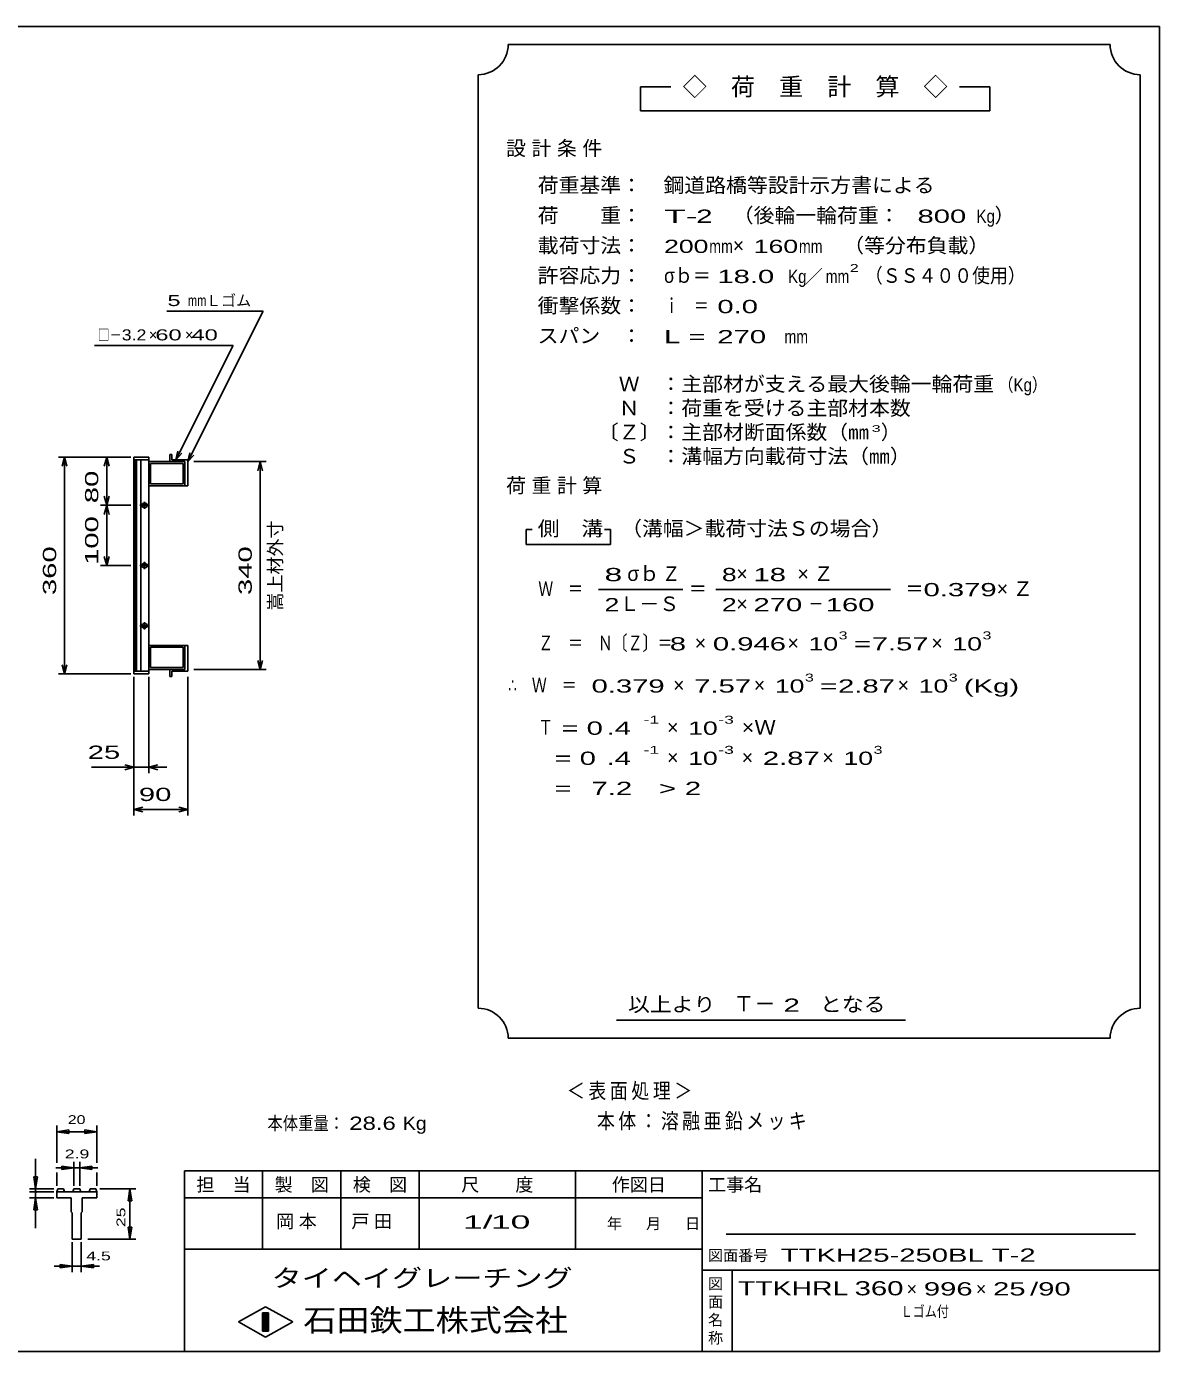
# Model space of a CAD drawing. Units: millimetres, scale not verified. Extents: x -1820 to 1731, y -1282 to 1054.
# Drawn here: x -151 to 1731, y -1146 to 1054 of the extents above; entities that cross this region are included whole.
import ezdxf
from ezdxf.enums import TextEntityAlignment as Align

# ---------------------------------------------------------------- set-up
doc = ezdxf.new("R2010")
doc.units = ezdxf.units.MM
doc.header["$LTSCALE"] = 10
for name, color, linetype, lineweight in [('0_2', 150, 'Continuous', 25), ('16', 3, 'Continuous', 25), ('22', 2, 'Continuous', 25), ('32', 4, 'Continuous', 25)]:
    doc.layers.add(name, color=color, linetype=linetype, lineweight=lineweight)
doc.styles.add('ベクトル', font='')
doc.styles.get('ベクトル').set_extended_font_data('ベクトル')

msp = doc.modelspace()

# ---------------------------------------------------------------- linework, layer by layer
at = {"layer": '0_2'}
for p, q in [((-1729, 1053.5), (1731, 1053.5)), ((1731, 1053.5), (1731, -1146.5)), ((1731, -846.5), (111, -846.5)), ((111, -846.5), (111, -1146.5)), ((241, -846.5), (241, -976.5)), ((371, -976.5), (371, -846.5)), ((501, -846.5), (501, -976.5)), ((761, -976.5), (761, -846.5)), ((971, -846.5), (971, -1146.5)), ((971, -891.5), (111, -891.5)), ((1691, -951.5), (1011, -951.5)), ((111, -976.5), (971, -976.5)), ((971, -1011.5), (1731, -1011.5)), ((1021, -1146.5), (1021, -1011.5)), ((201, -1097.5), (246, -1072.5)), ((246, -1072.5), (291, -1097.5)), ((246, -1122.5), (201, -1097.5)), ((241, -1082.5), (251, -1082.5)), ((241, -1112.5), (241, -1082.5)), ((241, -1082.5), (243, -1082.5)), ((243, -1082.5), (243, -1112.5)), ((245, -1112.5), (245, -1082.5)), ((245, -1082.5), (247, -1082.5)), ((291, -1097.5), (246, -1122.5)), ((247, -1082.5), (247, -1112.5)), ((249, -1112.5), (249, -1082.5)), ((249, -1082.5), (251, -1082.5)), ((251, -1082.5), (251, -1112.5)), ((251, -1082.5), (251, -1112.5)), ((251, -1112.5), (241, -1112.5)), ((243, -1112.5), (245, -1112.5)), ((247, -1112.5), (249, -1112.5)), ((1731, -1146.5), (-1729, -1146.5))]:
    msp.add_line(p, q, dxfattribs=at)
at = {"layer": '16'}
for p, q in [((52, 338.5), (27, 338.5)), ((27, 338.5), (27, 334)), ((27, 334), (52, 334)), ((27, 334), (27, -17)), ((52, 334), (27, 334)), ((28.5, 334), (28.5, -17)), ((31.5, -17), (31.5, 334)), ((39, 334), (39, -17)), ((52, 334), (52, 338.5)), ((52, -17), (52, 334)), ((52, 331), (112, 331)), ((52, 291), (52, 331)), ((90, 343), (87, 343)), ((87, 343), (87, 331)), ((87, 331), (112, 331)), ((90, 334), (90, 343)), ((117, 334), (90, 334)), ((112, 331), (112, 291)), ((112, 331), (112, 291)), ((117, 291), (117, 334)), ((55, 328), (109, 328)), ((55, 294), (55, 328)), ((109, 328), (109, 294)), ((112, 291), (52, 291)), ((109, 294), (55, 294)), ((112, 291), (117, 291)), ((45, 264.5), (45, 252.5)), ((37, 258.5), (53, 258.5)), ((47, 261.5), (43, 261.5)), ((43, 255.5), (47, 255.5)), ((37, 158.5), (53, 158.5)), ((47, 161.5), (43, 161.5)), ((43, 155.5), (47, 155.5)), ((45, 164.5), (45, 152.5)), ((37, 58.5), (53, 58.5)), ((47, 61.5), (43, 61.5)), ((43, 55.5), (47, 55.5)), ((45, 64.5), (45, 52.5)), ((112, 26), (52, 26)), ((52, 26), (52, -14)), ((109, 23), (55, 23)), ((55, 23), (55, -11)), ((109, -11), (109, 23)), ((112, -14), (112, 26)), ((112, 26), (117, 26)), ((112, -14), (112, 26)), ((117, 26), (117, -17)), ((27, -17), (52, -17)), ((27, -21.5), (27, -17)), ((27, -17), (52, -17)), ((52, -21.5), (27, -21.5)), ((52, -14), (112, -14)), ((52, -17), (52, -21.5)), ((55, -11), (109, -11)), ((87, -26), (87, -14)), ((87, -14), (112, -14)), ((117, -17), (90, -17)), ((90, -17), (90, -26)), ((90, -26), (87, -26))]:
    msp.add_line(p, q, dxfattribs=at)
for centre, radius, start, end in [((43, 258.5), 3, 90, 270), ((45, 258.5), 4, 46.6, 133.4), ((45, 258.5), 4, 226.6, 313.4), ((47, 258.5), 3, 270, 90), ((43, 158.5), 3, 90, 270), ((45, 158.5), 4, 46.6, 133.4), ((45, 158.5), 4, 226.6, 313.4), ((47, 158.5), 3, 270, 90), ((43, 58.5), 3, 90, 270), ((45, 58.5), 4, 46.6, 133.4), ((45, 58.5), 4, 226.6, 313.4), ((47, 58.5), 3, 270, 90)]:
    msp.add_arc(centre, radius, start, end, dxfattribs=at)
at = {"layer": '22', "color": 4}
for p, q in [((1649, 1023.5), (649, 1023.5)), ((599, 973.5), (599, -576.5)), ((1699, -576.5), (1699, 973.5)), ((919, 953.5), (869, 953.5)), ((869, 953.5), (869, 913.5)), ((1449, 953.5), (1399, 953.5)), ((1449, 913.5), (1449, 953.5)), ((869, 913.5), (1449, 913.5)), ((242, 581), (82, 581)), ((117, 331), (242, 581)), ((192, 524), (-38, 524)), ((97, 334), (192, 524)), ((22, 338.5), (-98, 338.5)), ((-88, 338.5), (-92, 323.5)), ((-84, 323.5), (-88, 338.5)), ((-88, 338.5), (-88, -21.5)), ((22, 338.5), (-28, 338.5)), ((-18, 338.5), (-22, 323.5)), ((-14, 323.5), (-18, 338.5)), ((-18, 338.5), (-18, 258.5)), ((97, 334), (100, 348.6)), ((97, 334), (107, 345)), ((117, 331), (120, 345.6)), ((117, 331), (127, 342)), ((127, 331), (247, 331)), ((237, 331), (233, 316)), ((241, 316), (237, 331)), ((237, 331), (237, -14)), ((-18, 258.5), (-22, 273.5)), ((-14, 273.5), (-18, 258.5)), ((-28, 258.5), (22, 258.5)), ((-18, 258.5), (-22, 243.5)), ((-14, 243.5), (-18, 258.5)), ((-18, 258.5), (-18, 158.5)), ((689, 218.5), (679, 218.5)), ((679, 218.5), (679, 193.5)), ((819, 218.5), (809, 218.5)), ((819, 193.5), (819, 218.5)), ((679, 193.5), (819, 193.5)), ((-28, 158.5), (22, 158.5)), ((-18, 158.5), (-22, 173.5)), ((-14, 173.5), (-18, 158.5)), ((799, 118.5), (939, 118.5)), ((994, 118.5), (1284, 118.5)), ((237, -14), (233, 1)), ((241, 1), (237, -14)), ((-98, -21.5), (22, -21.5)), ((-88, -21.5), (-92, -6.5)), ((-84, -6.5), (-88, -21.5)), ((247, -14), (127, -14)), ((27, -26.5), (27, -186.5)), ((27, -256.5), (27, -26.5)), ((52, -186.5), (52, -26.5)), ((117, -256.5), (117, -26.5)), ((27, -176.5), (12, -172.5)), ((52, -176.5), (67, -172.5)), ((27, -176.5), (-43, -176.5)), ((12, -180.5), (27, -176.5)), ((27, -176.5), (52, -176.5)), ((67, -180.5), (52, -176.5)), ((52, -176.5), (82, -176.5)), ((27, -246.5), (42, -242.5)), ((42, -250.5), (27, -246.5)), ((27, -246.5), (117, -246.5)), ((117, -246.5), (102, -242.5)), ((102, -250.5), (117, -246.5)), ((829, -596.5), (1309, -596.5)), ((649, -626.5), (1649, -626.5))]:
    msp.add_line(p, q, dxfattribs=at)
for centre, start, end in [((599, 1023.5), 270, 0), ((1699, 1023.5), 180, 270), ((599, -626.5), 0, 90), ((1699, -626.5), 90, 180)]:
    msp.add_arc(centre, 50, start, end, dxfattribs=at)
at = {"layer": '32'}
for p, q in [((-101, -833.5), (-101, -771.5)), ((-101, -781.5), (-81, -778.5)), ((-81, -784.5), (-101, -781.5)), ((-101, -781.5), (-34.33, -781.5)), ((-81, -784.5), (-81, -778.5)), ((-34.33, -781.5), (-54.33, -778.5)), ((-54.33, -784.5), (-54.33, -778.5)), ((-54.33, -784.5), (-34.33, -781.5)), ((-34.33, -833.5), (-34.33, -771.5)), ((-136, -876.5), (-136, -826.5)), ((-72.5, -871.5), (-72.5, -831.5)), ((-62.83, -831.5), (-62.83, -871.5)), ((-136, -876.5), (-139, -856.5)), ((-139, -856.5), (-133, -856.5)), ((-133, -856.5), (-136, -876.5)), ((-72.5, -841.5), (-102.5, -841.5)), ((-101, -871.5), (-101, -849.5)), ((-72.5, -841.5), (-92.5, -838.5)), ((-92.5, -838.5), (-92.5, -844.5)), ((-92.5, -844.5), (-72.5, -841.5)), ((-72.5, -841.5), (-62.83, -841.5)), ((-62.83, -841.5), (-42.83, -838.5)), ((-42.83, -844.5), (-62.83, -841.5)), ((-62.83, -841.5), (-32.83, -841.5)), ((-42.83, -838.5), (-42.83, -844.5)), ((-34.33, -871.5), (-34.33, -849.5)), ((-146, -876.5), (-106, -876.5)), ((-136, -891.5), (-136, -876.5)), ((-101, -881.5), (-99.33, -876.5)), ((-99.33, -876.5), (-89.67, -876.5)), ((-89.67, -876.5), (-88, -881.5)), ((-74.17, -881.5), (-72.5, -876.5)), ((-72.5, -876.5), (-62.83, -876.5)), ((-62.83, -876.5), (-61.17, -881.5)), ((-47.33, -881.5), (-45.67, -876.5)), ((-45.67, -876.5), (-36, -876.5)), ((-36, -876.5), (-34.33, -881.5)), ((-29.33, -876.5), (30.67, -876.5)), ((17.67, -896.5), (20.67, -876.5)), ((23.67, -896.5), (20.67, -876.5)), ((20.67, -959.83), (20.67, -876.5)), ((-146, -881.5), (-106, -881.5)), ((-146, -891.5), (-106, -891.5)), ((-139, -911.5), (-136, -891.5)), ((-133, -911.5), (-136, -891.5)), ((-136, -941.5), (-136, -891.5)), ((-101, -881.5), (-101, -891.5)), ((-34.33, -881.5), (-101, -881.5)), ((-101, -891.5), (-76.83, -891.5)), ((-76.83, -891.5), (-76.83, -914.83)), ((-58.5, -914.83), (-58.5, -891.5)), ((-58.5, -891.5), (-34.33, -891.5)), ((-34.33, -891.5), (-34.33, -881.5)), ((17.67, -896.5), (23.67, -896.5)), ((-139, -911.5), (-133, -911.5)), ((-76.83, -914.83), (-75.17, -916.5)), ((-75.17, -916.5), (-75.17, -959.83)), ((-60.17, -916.5), (-58.5, -914.83)), ((-60.17, -959.83), (-60.17, -916.5)), ((20.67, -959.83), (17.67, -939.83)), ((17.67, -939.83), (23.67, -939.83)), ((23.67, -939.83), (20.67, -959.83)), ((-75.17, -959.83), (-60.17, -959.83)), ((-75.17, -1014.83), (-75.17, -964.83)), ((-60.17, -1014.83), (-60.17, -964.83)), ((-49.33, -959.83), (30.67, -959.83)), ((-105.17, -1004.83), (-75.17, -1004.83)), ((-75.17, -1004.83), (-95.17, -1001.83)), ((-95.17, -1007.83), (-95.17, -1001.83)), ((-95.17, -1007.83), (-75.17, -1004.83)), ((-75.17, -1004.83), (-60.17, -1004.83)), ((-60.17, -1004.83), (-40.17, -1001.83)), ((-40.17, -1007.83), (-60.17, -1004.83)), ((-60.17, -1004.83), (-30.17, -1004.83)), ((-40.17, -1007.83), (-40.17, -1001.83))]:
    msp.add_line(p, q, dxfattribs=at)
msp.add_circle((-136, -881.5), 1, dxfattribs=at)

# ---------------------------------------------------------------- texts
at = {"layer": '0_2', "style": 'ベクトル'}
for s, height, p in [('担\u3000当', 21.99, (131, -869.5)), ('製\u3000図', 21.99, (261, -869.5)), ('検\u3000図', 21.99, (391, -869.5)), ('尺\u3000\u3000度', 21.99, (571, -869.5)), ('作図日', 21.99, (821, -869.5)), ('工事名', 21.99, (981, -869.5)), ('年', 18.33, (813, -934)), ('月', 18.33, (878, -934)), ('日', 18.33, (943, -934)), ('図面番号', 18.33, (981, -987)), ('図', 18.33, (981, -1034)), ('面', 18.33, (981, -1064)), ('名', 18.33, (981, -1094)), ('称', 18.33, (981, -1124))]:
    msp.add_text(s, height=height, dxfattribs=at).set_placement(p, align=Align.MIDDLE_LEFT)
at = {"layer": '0_2', "color": 222, "style": 'ベクトル'}
for s, height, width, p in [('タイヘイグレーチング', 29.33, 1.25, (256, -1024.5)), ('石田鉄工株式会社', 36.66, 1.1, (308.5, -1094.5))]:
    msp.add_text(s, height=height, dxfattribs=dict(at, width=width)).set_placement(p, align=Align.MIDDLE_LEFT)
at = {"layer": '22', "style": 'ベクトル'}
for s, height, p in [('◇\u3000荷\u3000重\u3000計\u3000算\u3000◇', 29.33, (939, 953.5)), ('）', 24.19, (1457, 740)), ('×', 24.19, (1022, 690)), ('／', 21.99, (1141.5, 638.5)), ('Ｌゴム', 18.33, (147, 598.5)), ('×', 18.33, (52, 541.5)), ('×', 18.33, (112, 541.5)), ('）', 24.19, (1268, 380)), ('σｂ', 24.19, (847, 145)), ('×', 24.19, (1028, 145)), ('Ｌ－Ｓ', 24.19, (834, 95)), ('×', 24.19, (1028, 95)), ('×', 24.19, (959, 30)), ('×', 24.19, (1113, 30)), ('×', 24.19, (1352, 30)), ('×', 24.19, (923, -40)), ('×', 24.19, (1057, -40)), ('×', 24.19, (1296, -40)), ('×', 24.19, (913, -110)), ('×', 24.19, (913, -160)), ('×', 24.19, (1037, -160)), ('×', 24.19, (1171, -160)), ('Ｔ－', 25.66, (1023, -569)), ('×', 21.99, (1311, -1042.5)), ('×', 21.99, (1426, -1042.5))]:
    msp.add_text(s, height=height, dxfattribs=at).set_placement(p, align=Align.MIDDLE_LEFT)
for s, height, width, p in [('荷重基準：\u3000', 24.19, 1.05, (698, 790)), ('鋼道路橋等設計示方書による', 24.19, 1.05, (907, 790)), ('荷\u3000\u3000重：\u3000', 24.19, 1.05, (698, 740)), ('T-', 21.99, 2, (908, 738.5)), (' 2 ', 21.99, 1.65, (948, 738.5)), ('（後輪一輪荷重：', 24.19, 1.05, (1022, 740)), ('  800', 21.99, 1.65, (1302, 738.5)), ('Kg', 21.99, 0.85, (1427, 738.5)), ('載荷寸法：\u3000', 24.19, 1.05, (698, 690)), ('\u3000（等分布負載）', 24.19, 1.05, (1171, 690)), ('200', 21.99, 1.5, (908, 688.5)), ('mm', 21.99, 0.8, (983, 688.5)), ('160', 21.99, 1.5, (1057, 688.5)), ('mm', 21.99, 0.8, (1132, 688.5)), ('許容応力：\u3000', 24.19, 1.05, (698, 640)), ('σｂ＝', 24.19, 0.9, (908, 640)), (' 18.0', 21.99, 1.65, (983, 638.5)), ('Kg', 21.99, 0.85, (1114, 638.5)), ('mm', 21.99, 0.8, (1176.5, 638.5)), ('2', 13.2, 1.5, (1216.5, 652.5)), ('（ＳＳ４００使用）', 24.19, 0.9, (1241.5, 640)), (' 5 ', 18.33, 1.6, (72, 598.5)), ('mm', 18.33, 0.75, (117, 598.5)), ('衝撃係数：\u3000', 24.19, 1.05, (698, 590)), ('ｉ\u3000＝', 24.19, 0.75, (908, 590)), (' 0.0', 21.99, 1.65, (983, 588.5)), ('□－', 18.33, 0.8, (-33, 541.5)), ('3.2', 18.33, 1.2, (7, 541.5)), (' 60 ', 18.33, 1.6, (52, 541.5)), (' 40 ', 18.33, 1.6, (112, 541.5)), ('スパン\u3000：\u3000', 24.19, 1.05, (698, 540)), ('L =', 21.99, 1.65, (908, 538.5)), (' 270 ', 21.99, 1.65, (983, 538.5)), ('mm', 21.99, 0.8, (1108, 538.5)), ('\u3000Ｗ\u3000：主部材が支える最大後輪一輪荷重', 24.19, 1.05, (798, 460)), ('（Kg）', 21.99, 0.85, (1463, 458.5)), ('\u3000Ｎ\u3000：荷重を受ける主部材本数', 24.19, 1.05, (798, 420)), ('〔Ｚ〕：主部材断面係数（㎜', 24.19, 1.05, (798, 380)), ('3', 11, 1.8, (1253, 386)), ('\u3000Ｓ\u3000：溝幅方向載荷寸法（㎜）', 24.19, 1.05, (798, 340)), ('側\u3000溝', 24.19, 1.1, (698, 220)), ('\u3000（溝幅＞載荷寸法Ｓの場合）', 24.19, 1.05, (802, 220)), ('8', 21.99, 1.8, (809, 143.5)), ('Ｚ', 24.19, 0.9, (905, 145)), ('8', 21.99, 1.5, (1004, 143.5)), (' 18 ', 21.99, 1.65, (1043, 143.5)), ('Ｗ\u3000＝', 24.19, 0.75, (699, 120)), ('＝', 24.19, 0.9, (949, 120)), ('＝', 24.19, 0.9, (1309, 120)), ('0.379', 21.99, 1.65, (1339, 118.5)), ('2', 21.99, 1.5, (809, 93.5)), ('2', 21.99, 1.5, (1004, 93.5)), (' 270 ', 21.99, 1.65, (1043, 93.5)), ('－', 24.19, 0.75, (1148, 95)), (' 160 ', 21.99, 1.65, (1163, 93.5)), ('Ｚ\u3000＝\u3000Ｎ〔Ｚ〕＝', 24.19, 0.75, (699, 30)), ('3', 13.2, 1.5, (1198, 42.5)), ('3', 13.2, 1.5, (1437, 42.5)), (' 8 ', 21.99, 1.65, (904, 28.5)), ('0.946', 21.99, 1.65, (989, 28.5)), ('10', 21.99, 1.5, (1148, 28.5)), ('=', 21.99, 1.7, (1223, 28.5)), ('7.57', 21.99, 1.65, (1253, 28.5)), ('10', 21.99, 1.5, (1387, 28.5)), ('3', 13.2, 1.5, (1142, -27.5)), ('3', 13.2, 1.5, (1381, -27.5)), ('∴\u3000Ｗ\u3000＝', 24.19, 0.75, (649, -40)), (' 0.379', 21.99, 1.65, (774, -41.5)), ('7.57', 21.99, 1.65, (958, -41.5)), ('10', 21.99, 1.5, (1092, -41.5)), ('=', 21.99, 1.7, (1167, -41.5)), ('2.87', 21.99, 1.65, (1197, -41.5)), ('10', 21.99, 1.5, (1331, -41.5)), ('(Kg)', 21.99, 1.65, (1406, -41.5)), ('Ｔ', 24.19, 0.75, (699, -110)), (' = 0', 21.99, 1.65, (724, -111.5)), (' .4 ', 21.99, 1.65, (799, -111.5)), ('-1', 13.2, 1.65, (874, -97.5)), ('10', 21.99, 1.5, (948, -111.5)), ('-3', 13.2, 1.65, (998, -97.5)), ('×Ｗ', 24.19, 1.1, (1037, -110)), (' 25 ', 21.99, 1.65, (-63, -151.5)), ('  = 0', 21.99, 1.65, (699, -161.5)), (' .4 ', 21.99, 1.65, (799, -161.5)), ('-1', 13.2, 1.65, (874, -147.5)), ('10', 21.99, 1.5, (948, -161.5)), ('-3', 13.2, 1.65, (998, -147.5)), ('2.87', 21.99, 1.65, (1072, -161.5)), ('10', 21.99, 1.5, (1206, -161.5)), ('3', 13.2, 1.5, (1256, -147.5)), (' 90 ', 21.99, 1.65, (22, -221.5)), ('  =', 21.99, 1.65, (699, -211.5)), (' 7.2', 21.99, 1.65, (774, -211.5)), ('>', 21.99, 1.7, (899, -211.5)), (' 2 ', 21.99, 1.65, (929, -211.5)), ('以上より\u3000', 24.19, 1.1, (848, -570)), (' 2 ', 21.99, 1.65, (1093, -571.5)), ('となる', 24.19, 1.1, (1167, -570)), ('本体重量：', 21.99, 0.85, (249, -767.5)), (' 28.6', 21.99, 1.35, (374, -767.5)), ('Kg', 21.99, 1.1, (474, -767.5)), ('1/', 21.99, 2, (574, -931.5)), (' 10 ', 21.99, 2, (604, -931.5)), ('TTKH25-250BL T-2          ', 21.99, 1.65, (1101.87, -986.5)), ('TTKHRL', 23.46, 1.5, (1031, -1041.5)), (' 360 ', 23.46, 1.55, (1211, -1041.5)), (' 996 ', 21.99, 1.65, (1326, -1042.5)), (' 25 ', 21.99, 1.65, (1441, -1042.5)), ('/', 21.99, 1.65, (1516, -1042.5)), (' 90 ', 21.99, 1.65, (1516, -1042.5)), ('Ｌゴム付', 18.33, 0.8, (1301, -1080))]:
    msp.add_text(s, height=height, dxfattribs=dict(at, width=width)).set_placement(p, align=Align.MIDDLE_LEFT)
at = {"layer": '22', "style": 'ベクトル', "width": 1.65}
for s, p in [(' 80 ', (-43, 248.5)), (' 100 ', (-43, 146)), (' 360 ', (-113, 96)), (' 340', (212, 96))]:
    msp.add_text(s, height=21.99, rotation=90, dxfattribs=at).set_placement(p, align=Align.MIDDLE_LEFT)
at = {"layer": '22', "style": 'ベクトル'}
msp.add_text('嵩上材外寸', height=21.99, rotation=90, dxfattribs=at).set_placement((262, 83.5), align=Align.MIDDLE_LEFT)
at = {"layer": '22', "attachment_point": 4, "style": 'ベクトル'}
for s, insert, char_height in [('\\T1.28;設計条件', (645.5, 850), 24.19), ('\\T1.28;荷重計算', (645.5, 290), 24.19), ('\\T1.42;×Ｚ', (1129.5, 145), 24.19), ('\\T1.42;×Ｚ', (1460.5, 120), 24.19), ('\\T1.2;\\W0.85;＜表面処理＞', (746.5, -715), 25.66), ('\\T1.19;\\W0.85;本体：溶融亜鉛メッキ', (796.5, -765), 25.66), ('\\T1.25;岡本\u3000', (263.5, -931.5), 21.99), ('\\T1.25;戸田\u3000', (388.5, -931.5), 21.99)]:
    msp.add_mtext(s, dxfattribs=dict(at, insert=insert, char_height=char_height))
at = {"layer": '32', "color": 2, "style": 'ベクトル'}
for s, width, p in [('20', 1.35, (-82.67, -761.5)), ('2.9', 1.5, (-87.67, -818.5)), (' 4.5 ', 1.5, (-60.17, -987.83))]:
    msp.add_text(s, height=14.66, dxfattribs=dict(at, width=width)).set_placement(p, align=Align.MIDDLE_LEFT)
at = {"layer": '32', "color": 2, "style": 'ベクトル', "width": 1.5}
msp.add_text(' 25 ', height=14.66, rotation=90, dxfattribs=at).set_placement((5.67, -948.17), align=Align.MIDDLE_LEFT)

doc.saveas('drawing.dxf')
